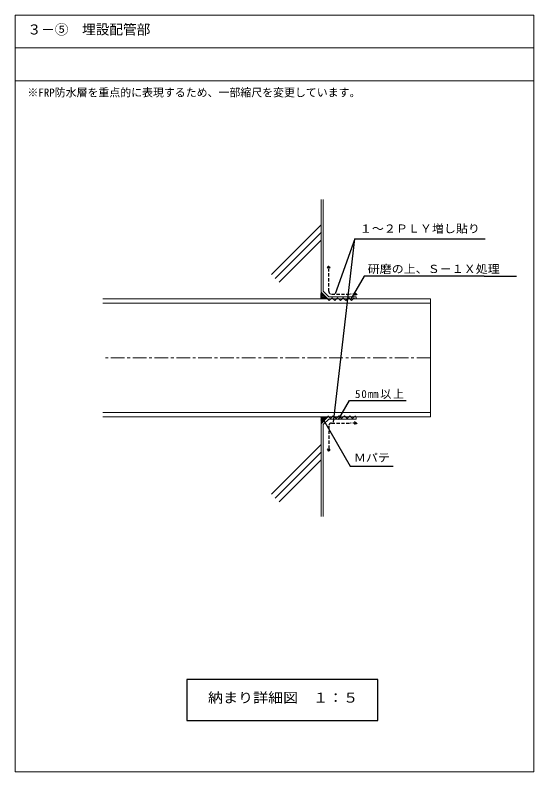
# Model space of a CAD drawing. Units: millimetres, scale not verified, with parts at other scales. Extents: x -478 to 472, y -811 to 574.
import ezdxf
from ezdxf.enums import TextEntityAlignment as Align

# ---------------------------------------------------------------- set-up
doc = ezdxf.new("R2010")
doc.units = ezdxf.units.MM
doc.header["$LTSCALE"] = 5
doc.header["$PDMODE"] = 32
doc.header["$PDSIZE"] = 2.5
doc.linetypes.add('CHAIN1', pattern=[8, 5, -1, 1, -1])
doc.linetypes.add('DASHED1', pattern=[1.8, 1.2, -0.6])
doc.layers.add('0-0_躯体', color=7, linetype='Continuous', lineweight=18)
doc.layers.add('0-A', color=6, linetype='Continuous', lineweight=18)
for name, color, linetype in [('0-1_文字・引き出し線など', 4, 'Continuous'), ('1-0', 7, 'Continuous'), ('2-0', 4, 'DASHED1'), ('2-1', 4, 'Continuous')]:
    doc.layers.add(name, color=color, linetype=linetype)
doc.styles.add('ＭＳ ゴシック', font='')
doc.styles.get('ＭＳ ゴシック').set_extended_font_data('MS Gothic')

msp = doc.modelspace()

# ---------------------------------------------------------------- linework, layer by layer
at = {"layer": '0-0_躯体', "color": 6}
for p, q in [((82.713, 237.034), (82.713, 55.028)), ((82.713, -167.114), (82.713, -160.972))]:
    msp.add_line(p, q, dxfattribs=at)
at = {"layer": '0-0_躯体'}
for p, q in [((86.713, 237.034), (86.713, 69.17)), ((82.713, 67.371), (95.056, 55.028)), ((86.713, 69.028), (86.713, 69.17)), ((86.713, 69.028), (96.713, 59.028)), ((136.713, 59.028), (96.713, 59.028)), ((-317.287, 55.028), (82.713, 55.028)), ((-317.287, 47.028), (282.713, 47.028)), ((82.713, 55.028), (146.713, 55.028)), ((146.713, 55.028), (282.713, 55.028)), ((282.713, 55.028), (282.713, -160.972)), ((-317.287, -152.972), (-117.287, -152.972)), ((-117.287, -152.972), (82.713, -152.972)), ((82.713, -152.972), (68.571, -152.972)), ((82.713, -152.972), (95.056, -152.972)), ((82.713, -173.315), (95.056, -160.972)), ((82.713, -160.972), (146.713, -160.972)), ((86.713, -174.972), (96.713, -164.972)), ((96.855, -152.972), (94.705, -152.972)), ((136.713, -164.972), (96.713, -164.972)), ((96.855, -152.972), (282.713, -152.972)), ((136.713, -164.972), (146.713, -164.972)), ((146.713, -164.972), (146.713, -160.972)), ((146.713, -160.972), (282.713, -160.972)), ((86.713, -174.972), (86.713, -175.114)), ((86.713, -343.084), (86.713, -175.114))]:
    msp.add_line(p, q, dxfattribs=at)
at = {"layer": '0-0_躯体', "color": 4}
for p, q in [((82.587, 190.716), (-8.468, 99.661)), ((83.26, 177.247), (-1.397, 92.59)), ((82.863, 162.708), (5.674, 85.519)), ((82.587, -211.16), (-8.468, -302.215)), ((83.26, -224.629), (-1.397, -309.286)), ((82.863, -239.168), (5.674, -316.357))]:
    msp.add_line(p, q, dxfattribs=at)
for points in [[(128.154, 52.18), (123.075, 57.266), (117.997, 52.186), (112.923, 57.284), (107.832, 52.172), (102.751, 57.232), (97.706, 52.166), (92.591, 57.26)], [(143.407, 57.29), (138.317, 52.178), (133.235, 57.238), (128.191, 52.172), (123.075, 57.266)], [(130.293, -164.029), (125.214, -158.944), (120.136, -164.024), (115.062, -158.926), (109.971, -164.038), (104.89, -158.978), (99.845, -164.044), (94.73, -158.95)], [(145.546, -158.92), (140.456, -164.032), (135.374, -158.972), (130.33, -164.038), (125.214, -158.944)]]:
    msp.add_lwpolyline(points, dxfattribs=at)
at = {"layer": '0-0_躯体'}
for points in [[(136.713, 59.028), (146.713, 59.028), (146.713, 55.028)], [(82.713, -160.972), (-117.287, -160.972), (-317.287, -160.972)]]:
    msp.add_lwpolyline(points, dxfattribs=at)
at = {"layer": '0-0_躯体', "linetype": 'CHAIN1'}
msp.add_lwpolyline([(282.713, -52.972), (82.713, -52.972), (-117.287, -52.972), (-317.287, -52.972)], dxfattribs=at)
msp.add_lwpolyline([(282.713, -52.972), (82.713, -52.972), (-117.287, -52.972), (-317.287, -52.972)], dxfattribs=at)
at = {"layer": '0-0_躯体', "color": 6}
msp.add_lwpolyline([(82.713, -167.114), (82.713, -343.084), (82.713, -160.972)], dxfattribs=at)
at = {"layer": '0-1_文字・引き出し線など'}
for p, q in [((105.471, -170.69), (144.29, 165.151)), ((144.29, 165.151), (108.412, 64.575)), ((144.29, 165.151), (383.226, 165.151)), ((381.462, 96.49), (440.449, 96.49)), ((114.653, -165.54), (134.715, -130.792)), ((134.715, -130.792), (238.523, -130.792)), ((86.928, -166.315), (135.992, -251.298))]:
    msp.add_line(p, q, dxfattribs=at)
for points in [[(381.462, 96.49), (161.386, 96.49), (138.013, 56.007)], [(135.992, -251.298), (203.756, -251.298), (214.669, -251.298)]]:
    msp.add_lwpolyline(points, dxfattribs=at)
for p in [(83.953, 64.199), (83.953, 61.699), (83.953, 59.199), (83.953, 56.699), (86.453, 61.699), (86.453, 59.199), (86.453, 56.699), (88.953, 59.199), (88.953, 56.699), (91.453, 56.699), (84.126, -162.378), (84.126, -164.878), (84.126, -167.378), (86.626, -162.378), (86.626, -164.878), (86.626, -167.378), (89.126, -162.378), (89.126, -164.878), (91.626, -162.378), (84.126, -169.878)]:
    msp.add_point(p, dxfattribs=at)
at = {"layer": '0-A'}
for p, q in [((-477.68, 514.466), (472.311, 514.466)), ((-477.68, 454.466), (472.311, 454.466))]:
    msp.add_line(p, q, dxfattribs=at)
msp.add_lwpolyline([(-477.68, 574.466), (-477.68, -810.52), (472.311, -810.52), (472.311, 574.466)], close=True, dxfattribs=at)
at = {"layer": '1-0'}
msp.add_lwpolyline([(-163.222, -716.5), (186.778, -716.5), (186.778, -641.5), (-163.222, -641.5)], close=True, dxfattribs=at)
at = {"layer": '2-0'}
for p, q in [((96.713, 69.028), (96.713, 114.028)), ((101.713, 64.028), (136.713, 64.028)), ((146.713, 64.028), (136.713, 64.028)), ((96.713, -177.058), (96.713, -222.058)), ((101.713, -172.058), (136.713, -172.058)), ((146.713, -172.058), (136.713, -172.058))]:
    msp.add_line(p, q, dxfattribs=at)
for centre, start, end in [((101.713, 69.028), 180, 270), ((101.713, -177.058), 90, 180)]:
    msp.add_arc(centre, 5, start, end, dxfattribs=at)
for p in [(96.713, 114.028), (146.713, 64.028), (146.713, -172.058), (96.713, -222.058)]:
    msp.add_point(p, dxfattribs=at)
at = {"layer": '2-1'}
for p, q in [((96.713, 114.028), (93.884, 111.2)), ((96.713, 114.028), (99.541, 111.2)), ((146.713, 64.028), (143.884, 66.857)), ((146.713, 64.028), (143.884, 61.2)), ((146.713, -172.058), (143.884, -169.229)), ((146.713, -172.058), (143.884, -174.886)), ((96.713, -222.058), (93.884, -219.229)), ((96.713, -222.058), (99.541, -219.229))]:
    msp.add_line(p, q, dxfattribs=at)
at = {"layer": '2-1', "linetype": 'DASHED1'}
msp.add_line((96.713, 114.028), (99.541, 111.2), dxfattribs=at)

# ---------------------------------------------------------------- texts
at = {"layer": '0-1_文字・引き出し線など', "color": 7, "style": 'ＭＳ ゴシック', "width": 1.1}
for s, p in [('１～２ＰＬＹ増し貼り', (153.572, 171.888)), ('研磨の上、Ｓ－１Ｘ処理', (167.949, 98.093)), ('Ｍパテ', (142.653, -247.341))]:
    msp.add_text(s, height=14.66, dxfattribs=at).set_placement(p, align=Align.BOTTOM_LEFT)
at = {"layer": '0-1_文字・引き出し線など', "color": 7, "insert": (144.781, -128.042), "char_height": 14.66, "attachment_point": 7, "style": 'ＭＳ ゴシック'}
msp.add_mtext('\\T1.16;50㎜以上', dxfattribs=at)
at = {"layer": '0-A', "color": 7, "style": 'ＭＳ ゴシック'}
for s, height, p in [('３－⑤\u3000埋設配管部', 18.33, (-455.117, 533.537)), ('※FRP防水層を重点的に表現するため、一部縮尺を変更しています。', 14.66, (-455.117, 421.037))]:
    msp.add_text(s, height=height, dxfattribs=at).set_placement(p, align=Align.BOTTOM_LEFT)
at = {"layer": '1-0', "style": 'ＭＳ ゴシック', "width": 1.1}
msp.add_text('納まり詳細図\u3000１：５', height=18.33, dxfattribs=at).set_placement((-124.472, -689.39), align=Align.BOTTOM_LEFT)

doc.saveas('drawing.dxf')
